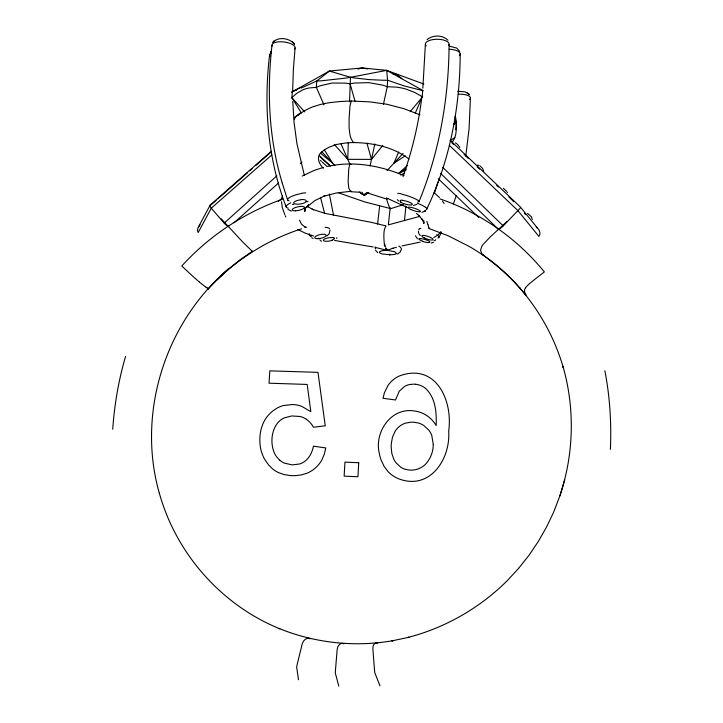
<?xml version="1.0" encoding="UTF-8"?>
<svg xmlns="http://www.w3.org/2000/svg" width="723" height="723" viewBox="0 0 723 723"><rect width="100%" height="100%" fill="white"/><g stroke="black" fill="none" stroke-linecap="round" stroke-linejoin="round"><path stroke-width="1.08" d="M292.652 90.926L293.375 69.39L295.092 47.935M610.393 449.317C611.522 423.027 609.896 396.611 604.871 370.763M470.42 98.111L469.073 128.766L465.775 156.032M460.18 53.818C460.081 107.149 449.878 160.687 426.832 208.983M449.11 44.383C448.766 98.102 439.512 151.938 418.96 201.717M425.386 44.067L422.856 88.161M382.792 145.44L371.514 159.367L347.772 159.349L348.287 142.431M349.525 101.835L350.456 77.298L386.688 70.366L423.832 84.058M452.3 142.097C458.138 134.65 455.897 124.41 455.156 116.304M415.3 113.077L422.286 96.692L422.612 90.321L386.688 70.366L362.241 67.944L329.417 71.035L291.586 92.228M301.337 112.896L291.902 97.722L292.318 91.469L299.449 88.197M112.734 429.236C114.442 404.645 118.572 380.208 125.549 356.547M269.598 54.794C263.552 105.929 267.519 158.68 286.209 206.977M271.975 45.197C266.841 91.27 268.685 138.545 282.268 183.1L282.395 183.534M405.901 206.299L404.491 220.416M524.455 290.592L525.223 294.451M390.194 207.79L388.359 224.781M379.647 205.739L377.614 224.103M305.16 208.061L304.708 211.351L304.979 209.336M304.708 211.351L305.296 208.983M421.617 98.934C418.265 125.404 411.929 151.45 403.018 176.593M423.551 221.934L423.823 220.578M370.095 165.901L374.848 143.958M383.443 104.329L387.257 86.724L387.618 80.244L386.688 70.366M564.5 480.343L564.672 479.837L559.873 495.906C573.854 454.378 575.119 408.721 563.018 366.579L563.353 367.781C550.176 322.16 521.175 281.283 482.051 254.288L480.533 250.339L481.907 246.1A9.218 2.097 -43.9 0 1 483.1 244.437L490.565 236.62L506.037 222.386A5.215 1.184 -44.2 0 1 506.904 221.645L507.203 221.419M353.99 142.06L353.827 142.512A47.899 14.84 3.4 0 0 345.106 143.064L336.719 144.428L329.372 147.103A86.299 26.408 2.8 0 0 321.636 152.137C315.653 156.403 319.105 164.229 323.353 168.233M437.993 182.015L434.315 193.538M455.879 129.751L456.529 124.13L455.589 117.081M281.907 197.768L282.539 195.752M456.24 195.617L453.411 203.877M559.873 495.906L553.782 511.83L546.669 526.787L538.337 541.41L529.028 555.255L518.454 568.558M398.698 151.984L393.89 163.244L405.232 155.834M308.54 204.482L306.29 207.646M438.888 237.442L441.364 232.417M351.495 191.233L336.358 192.987L323.768 196.249L324.889 195.806L315.056 200.461L306.191 207.609M271.857 154.894L211.279 208.188L198.201 232.499L197.46 230.483L198.003 227.835L210.113 205.178M198.364 227.103L200.09 224.826M387.636 249.878L387.157 250.303L394.767 251.712L396.593 253.493L394.848 254.397L390.836 254.83L381.789 253.9L379.611 252.869L379.575 251.731L382.286 250.655L387.157 250.339L375.924 247.546M525.558 287.826L525.675 287.664A8.197 1.563 -38.8 0 1 527.844 285.224A9.761 1.862 -38.8 0 1 528.576 284.537L529.733 283.506A32.381 6.055 -38.8 0 1 535.237 279.006L544.356 271.929A244.844 239.485 -59.6 0 0 517.27 243.886C494.722 224.193 468.432 208.631 440.072 198.952M272.779 42.576C277.849 36.367 288.929 37.958 293.972 43.534L292.426 41.925L293.972 43.534M400.452 251.92L397.37 254.071M270.366 52.463L271.532 50.971L270.619 51.966M294.27 119.205L294.939 118.355M410.293 111.496L422.657 96.774M273.556 41.536L273.963 41.039L273.05 42.061M271.134 51.46L271.532 50.971M419.964 114.812L403.913 108.676L386.85 104.257L370.004 101.889L351.206 101.021L349.986 105.974L349.101 118.708L349.11 127.863L349.968 134.713A29.697 4.446 -89.8 0 0 350.339 136.258L350.51 136.873A49.227 7.302 -89.9 0 0 350.953 138.238L353.149 142.44A24.365 3.633 -89.7 0 0 353.782 142.585C373.014 142.811 393.493 147.04 408.911 159.024M440.976 231.577L438.246 234.568M518.653 568.341L507.32 580.596C479.918 607.926 445.269 627.844 407.781 637.496L408.992 637.252L391.866 640.903L393.158 640.641C354.912 647.392 314.912 643.072 278.951 628.432L279.864 628.802C221.609 605.259 176.105 553.646 159.349 493.167L159.449 493.601C136.43 413.755 164.925 322.91 228.097 269.281L216.611 279.918L227.917 269.507L239.909 259.928L252.336 251.342L251.993 250.881M360.135 192.038C361.111 194.858 364.916 195.246 366.326 192.815M387.004 170.637L403.027 153.448M208.459 288.82C233.619 261.229 265.983 240.253 301.536 228.82M336.439 238.31L337.026 237.686M498.644 229.363A5.106 0.904 -42.8 0 0 503.244 225.91L517.912 210.619A5.441 0.723 -43.1 0 0 520.56 207.438M291.486 97.903L296.855 93.276L302.612 89.95A66.85 40.416 45.3 0 1 309.507 87.917L316.367 87.384A60.678 48.043 30.7 0 1 320.325 85.73L332.318 83.009L345.567 83.136A67.239 53.068 30.5 0 1 350.077 83.787A67.04 57.189 -0.1 0 1 354.722 83.046L368.902 82.648L382.539 85.133A60.461 51.758 0.1 0 1 387.257 86.724L396.222 87.112A66.805 51.469 -29.9 0 1 405.775 89.019L414.342 92.273L422.286 96.692M427.085 39.675C432.697 34.758 442.747 34.785 447.953 40.235M276.873 175.825L224.184 223.1L211.279 208.188A5.215 1.871 40.2 0 1 211.197 204.871M234.035 222.774L278.454 183.091M300.244 163.624L301.916 162.124M406.416 169.751L398.382 173.565L407.591 165.404M453.637 124.609L455.309 123.127L454.424 119.901M210.357 204.943L271.414 151.206M211.966 204.049L216.168 200.352M217.84 198.879L247.239 173.005M249.76 170.791L252.282 168.576M255.644 165.612L271.595 151.577M278.283 201.491L282.548 197.804M424.582 211.459L425.323 210.836L421.979 212.327M425.007 211.098L425.775 210.483M298.319 115.038L301.545 112.643M307.239 201.844L308.025 201.283M436.565 235.843L433.755 237.605M326.923 235.978L329.119 233.927L330.004 230.113M368.739 192.454L364.157 195.382L359.295 191.848M453.42 124.365L455.309 123.127M398.382 173.565L405.983 168.73M450.167 140.578L454.83 137.614M364.157 195.382L368.603 192.661M416.927 204.329L413.493 205.495M302.223 176.06L314.144 170.411L323.543 167.375M400.732 175.047L404.717 172.924M433.547 242.277L431.26 242.991M362.937 194.216L362.078 192.146M301.003 88.152L316.773 80.967L329.417 71.035L350.456 77.298A67.32 18.102 5.4 0 0 355.02 78.012L369.073 79.593L382.81 80.235A60.768 16.412 5.3 0 0 387.618 80.235L404.112 85.901L423.335 90.773M296.918 89.797L296.448 89.977M296.132 90.095L293.936 90.899M387.618 250.104L393.05 248.206M403.47 204.609L390.781 208.649L364.591 201.889L338.599 192.806M293.655 90.999L293.104 91.197M313.945 106.489L319.72 104.699A58.825 19.873 3.5 0 1 331.161 102.485L338.897 101.654A78.69 26.218 3.4 0 1 351.206 101.021M292.842 91.288L292.318 91.469M282.431 199.286C255.969 208.54 231.161 222.431 209.354 240.036A244.835 239.476 -59.6 0 0 181.771 266.01L189.281 273.005A30.854 1.166 42.1 0 0 194.153 277.478L199.033 281.771M388.585 224.799L419.674 216.403M392.643 248.341L396.43 247.266M357.894 69.065L362.241 67.944L367.646 68.974M420.298 242.106L402.087 245.892M327.944 166.317C353.457 160.804 380.226 165.612 404.021 175.599M306.588 227.257L305.269 227.112M483.344 254.586L482.051 254.288M457.65 91.234L465.241 91.902L469.607 94.794M390.646 208.685L389.715 207.908A74.198 8.884 -89.3 0 1 389.48 207.51L387.094 200.84A34.496 4.221 -89.1 0 1 386.742 199.087L386.615 197.704M358.744 192.191L350.718 191.703L348.784 188.224L348.125 181.69L348.721 169.471L349.625 164.401L350.248 163.859L351.007 164.492M449.444 46.164L456.692 48.07L459.729 51.396M334.541 240.443L373.167 246.959M292.426 204.284L293.637 204.51M392.508 73.683L396.828 74.505L401.97 78.671M477.496 165.07L479.006 165.422M385.504 225.766L371.378 222.368L324.934 213.357L312.11 209.191L313.61 209.824L307.094 206.344M313.61 236.014L305.35 233.186L297.822 229.507M291.36 211.107L287.953 209.435M429.218 228.595L448.215 235.779L469.634 246.651C488.54 257.768 505.648 271.911 520.135 288.387L519.792 287.98L525.142 294.333M313.113 238.454L311.685 237.786M368.857 193.421L386.742 199.078A186.534 55.346 5.4 0 0 388.368 198.382M368.369 193.249L366.941 192.725M321.554 241.202L320.144 240.506M455.409 142.937L456.52 143.606M388.649 198.97L407.203 207.447M527.564 213.375L531.306 216.728L532.327 219.485M304.826 226.941L301.446 224.103L299.521 220.199M252.336 251.36L242.964 242.259L221.121 218.726M320.786 157.171L321.364 157.497M536.213 227.112C539.331 228.793 541.337 233.972 538.879 236.394L517.912 210.619L449.381 145.377M377.758 643.081C375.11 642.006 372.707 645.115 372.951 647.636A8.052 1.301 84.8 0 0 372.878 649.082L374.478 669.76A83.407 12.698 84.7 0 0 374.695 671.83A3.055 0.497 84.9 0 0 374.83 672.788L379.964 685.847M206.001 287.176L207.528 288.26M503.362 188.287L506.597 191.324M207.365 288.152L207.447 288.206A23.064 0.868 42.1 0 0 208.622 288.857M205.838 287.058L202.413 284.491M377.804 252.689L375.553 250.384M467.356 92.815L468.983 94.044M416.457 213.475L419.765 216.349L418.608 215.264L422.819 220.343L422.042 218.933L423.886 223.28L423.497 221.554L423.687 223.479L423.687 221.392M320.452 153.149L332.607 163.154L324.347 149.878M386.109 226.037C382.792 229.634 383.94 240.217 384.546 246.091M480.027 165.956L481.193 166.95M434.035 192.598L439.503 197.614M280.018 460.406L276.945 457.207A22.711 21.997 -65.3 0 1 274.044 452.273C270.682 443.506 271.252 432.95 276.213 424.889A19.991 19.349 -64.2 0 1 279.756 420.831A18.879 18.274 -64.1 0 1 284.166 417.921L291.676 415.96L299.9 416.466A20 19.367 -64.2 0 1 306.317 419.241M320.262 157.153L330.23 166.01M457.171 144.166L457.668 144.609M327.148 166.534L322.106 161.997M320.425 160.488L321.265 161.238M417.415 238.789L415.427 235.779M319.548 155.861L330.284 165.775M398.536 200.94L397.316 199.665M450.284 140.398L520.452 207.085L537.171 227.718M451.893 142.811L453.52 144.356M464.121 154.433L468.197 158.31M477.171 166.841L479.62 169.164M496.737 185.44L498.373 186.995M508.974 197.072L513.863 201.726M438.21 178.708L478.753 217.506M442.801 167.429L503.262 225.91M440.551 173.33L498.445 229.345M420.334 235.581L418.825 233.628L418.355 231.17M406.597 207.302L405.567 206.145M321.816 151.83L334.903 165.558M207.998 288.161L208.459 288.703M291.902 97.722L304.735 111.884M334.18 144.356L347.772 159.349M343.823 643.804C341.175 642.069 337.749 645.341 337.487 648.079A8.016 1.428 -85.9 0 0 337.171 649.525L335.472 670.14A83 13.954 -86 0 0 335.364 672.2A3.037 0.542 -85.7 0 0 335.345 673.149L338.807 686.154M481.717 167.474L482.187 168.007M458.138 145.097L459.819 147.492M524.329 213.014L525.684 214.686M482.593 168.522L483.75 171.306M294.207 44.013L293.421 42.901L294.623 44.627M310.303 638.798C307.609 636.827 303.588 639.963 302.711 642.738A7.971 1.518 -76.5 0 0 302.151 644.148L297.252 664.148A82.521 14.831 -76.7 0 0 296.837 666.145A3.019 0.569 -76.4 0 0 296.674 667.067L298.491 679.737M442.521 201.121L444.049 203.452M385.919 249.245L385.558 248.64M507.157 192.092L507.438 192.634M285.214 215.617L285.856 217.027M323.994 104.862L316.367 87.384L316.773 80.967A60.714 13.177 -11.9 0 0 320.632 80.877L345.865 78.102A67.248 14.523 -11.9 0 0 350.456 77.298M341.039 143.922L350.004 164.473M284.79 214.604L282.304 207.709L281.536 201.699M427.962 224.699L426.85 221.41M428.043 224.898L429.11 228.396M282.268 183.1L287.627 200.099M350.077 83.787L354.975 101.066M366.913 143.172L371.514 159.367M304.401 175.572L296.927 143.678L294.044 122.377L292.77 101.401M324.636 213.475L320.524 197.433M333.637 215.626L329.336 194.017M428.974 227.826L429.091 228.323M304.943 207.727L305.205 210.601L305.088 209.245M202.304 284.392A23.832 0.904 42.1 0 1 199.132 281.871M305.205 227.149A42.115 13.719 -79.6 0 1 304.808 227.049M524.582 290.492A25.061 4.745 -39 0 1 525.404 287.926M526.48 295.074A24.248 4.528 -38.9 0 1 525.359 294.342M228.829 226.38A4.916 1.961 39.4 0 1 224.22 223.1M386.859 249.037A40.813 7.022 -85.7 0 1 385.883 250.059M385.63 247.239A32.743 4.799 89.6 0 1 384.726 244.121M389.968 254.098A4.419 0.687 -89.1 0 1 389.381 254.839M386.606 250.321A4.492 0.705 -89.2 0 1 386.19 248.17M398.789 246.046A13.529 4.953 4.3 0 1 400.28 251.062M375.743 248.983A13.529 4.953 4.3 0 1 375.147 246.868M306.308 419.259A23.055 22.323 -64.6 0 1 313.421 427.23L325.251 425.811L317.984 372.354L269.824 370.854L269.001 383.19L307.194 384.446L310.827 411.703L302.024 406.489A30.113 29.137 -64.1 0 0 292.616 404.519L283.452 405.522A28.721 27.79 -63.9 0 0 276.566 408.396L272.752 411.007A34.442 33.348 -64.5 0 0 269.2 414.279L268.116 415.472A31.27 30.258 -64.3 0 0 263.714 422.133C259.774 430.293 258.97 439.783 260.66 448.631A37.144 35.987 -64.8 0 0 264.491 459.006L268.477 464.817L272.408 468.721A30.493 29.526 -65.7 0 0 278.518 472.589L283.759 474.478L289.562 475.499A46.308 44.835 -63.2 0 0 294.975 475.671L301.274 474.957L307.013 473.222A29.571 28.658 -65.8 0 0 314.559 468.676A30.836 29.878 -65.6 0 0 316.746 466.687A29.372 28.468 -65.8 0 0 321.97 459.692L324.329 454.171L325.793 447.953L313.475 446.172C312.273 451.821 309.824 457.551 305.097 461.12A18.183 17.614 -65.9 0 1 299.629 463.985L292.264 464.889L284.573 463.208A19.846 19.214 -65.7 0 1 280.018 460.406M415.517 384.256A19.53 19.232 -45.4 0 1 424.961 387.926C435.58 397.144 436.746 412.426 436.132 425.549C432.589 419.43 426.895 414.586 420.18 412.336A30.619 30.267 -57.9 0 0 413.113 410.8C390.583 407.953 374.324 432.481 379.223 453.086A39.828 39.431 -58.5 0 0 381.048 459.9L384.03 466.218L387.98 471.504A29.679 29.354 -62.2 0 0 392.887 475.716A30.592 30.249 -61.8 0 0 398.608 478.771C429.679 490.8 450.7 459.313 448.685 431.053C453.068 400.65 436.068 362.928 400.054 375.698A26.48 26.055 -45.5 0 0 393.357 379.665A26.39 25.974 -45.5 0 0 388.07 385.368L384.473 392.607L383 398.283L395.499 399.982L399.322 391.125L404.537 386.453A16.602 16.349 -44.9 0 1 409.444 384.555L413.059 384.157A21.536 21.22 -45.9 0 1 415.517 384.274M423.036 241.283A6.146 1.148 16.6 0 1 418.951 238.68A5.883 1.256 15.4 0 1 426.218 239.882A5.883 1.256 15.4 0 1 429.634 242.395A5.883 1.256 15.4 0 1 422.72 241.428M435.734 239.702A10.664 2.973 20.3 0 1 434.008 240.705M458.219 94.225A10.655 3.76 -0.1 0 1 468.269 95.644A10.655 3.76 -0.1 0 1 469.507 99.449M437.876 237.966A10.8 2.72 22.5 0 0 438.662 237.668A10.972 2.549 22.9 0 0 437.776 235.291M419.024 229.851A10.8 2.72 22.5 0 1 420.931 228.387M436.701 234.604A10.809 2.503 23.1 0 1 437.496 235.228M311.242 236.276A10.628 3.787 -15.3 0 1 310.908 236.177M325.106 227.374A10.628 3.787 -15.3 0 1 329.607 228.884M310.962 236.15A10.8 3.687 -16.1 0 1 309.327 233.818M333.565 237.65A6.064 1.609 -10.9 0 1 331.884 240.19M332.309 240.289A5.802 1.636 -9.2 0 1 324.437 241.084A5.802 1.636 -9.2 0 1 325.513 238.626A5.802 1.636 -9.2 0 1 333.457 237.686M320.036 239.006A10.511 3.877 -12.6 0 1 318.391 238.165M272.146 46.1A11.64 4.573 7.2 0 1 284.338 42.015A11.64 4.573 7.2 0 1 294.55 49.11M301.184 199.539A6.769 2.305 -10.1 0 1 306.118 201.482M306.371 201.464A6.48 2.042 -8.8 0 1 298.961 204.157A6.48 2.042 -8.8 0 1 293.746 202.521A6.48 2.042 -8.8 0 1 301.039 199.801M301.491 193.285A11.83 3.154 -14 0 1 305.73 192.851M289.064 200.813A11.74 2.982 -13.6 0 1 289.796 197.343A11.74 2.982 -13.6 0 1 301.319 193.547M270.059 56.457A11.414 4.392 7.2 0 1 271.324 52.942M286.326 206.109A11.541 3.199 -15.9 0 1 290.754 202.811M288.278 208.152A11.731 3.479 -16.5 0 1 286.245 206.127M449.11 49.272A11.658 4.736 0 0 1 459.421 55.689M417.343 203.163A11.74 1.907 21.3 0 1 425.287 207.121M425.522 207.185A11.92 2.115 22.2 0 1 426.498 209.236M426.606 209.281A11.749 2.079 22.3 0 1 426.19 209.426M426.236 45.965A11.866 4.916 0.2 0 1 436.421 39.277A11.866 4.916 0.2 0 1 448.775 45.386M401.003 202.142A6.869 1.744 17.5 0 1 402.594 200.19M403.027 200.488A6.57 1.563 15.7 0 1 411.568 203.38A6.57 1.563 15.7 0 1 409.191 204.943A6.57 1.563 15.7 0 1 400.578 202.097M397.722 193.366A12.02 1.943 19.3 0 1 401.057 193.782M401.726 194.18A11.92 1.808 18.6 0 1 415.237 198.825A11.92 1.808 18.6 0 1 417.84 201.925M301.636 112.661A95.309 31.667 3 0 1 313.836 106.453M433.285 444.455L433.249 445.72A29.797 29.426 -60.1 0 1 429.751 458.409L427.076 462.485A20.38 20.163 -61.4 0 1 421.382 467.41A20.768 20.542 -61.2 0 1 409.119 470.049L405.106 469.245A17.867 17.668 -62.6 0 1 400.641 467.112L396.114 462.874A20.886 20.66 -61.2 0 1 393.764 459.168L391.893 453.755L391.206 447.474A41.301 40.985 -55.4 0 1 391.351 443.38L392.453 437.261L395.183 431.17A19.747 19.521 -57.8 0 1 397.117 428.631A20.298 20.072 -57.9 0 1 399.403 426.462L400.217 425.829A18.464 18.256 -57.5 0 1 405.63 423.109L410.836 422.205A25.956 25.676 -60.5 0 1 414.18 422.259L418.328 423A19.892 19.675 -57.8 0 1 423.859 425.558L428.54 429.842A20.497 20.271 -58.1 0 1 431.776 435.418L433.285 444.455M358.725 462.729L357.939 476.764L344.139 476.132L344.943 462.124L358.725 462.729M300.181 113.249L294.623 117.469L300.181 113.249M424.184 237.894A5.956 1.419 18.8 0 0 433.077 239.647A5.956 1.419 18.8 0 0 425.079 235.608A5.956 1.419 18.8 0 0 424.184 237.894M317.795 238.671A5.865 1.907 -11.9 0 0 326.2 235.291A5.865 1.907 -11.9 0 0 317.37 235.391A5.865 1.907 -11.9 0 0 317.795 238.671M295.508 210.809A6.371 1.826 -12.2 0 0 304.573 207.257A6.371 1.826 -12.2 0 0 294.948 207.7A6.371 1.826 -12.2 0 0 295.508 210.809M410.745 209.453A6.471 1.238 18.2 0 0 420.415 211.559A6.471 1.238 18.2 0 0 411.685 207.501A6.471 1.238 18.2 0 0 410.745 209.453"/></g></svg>
